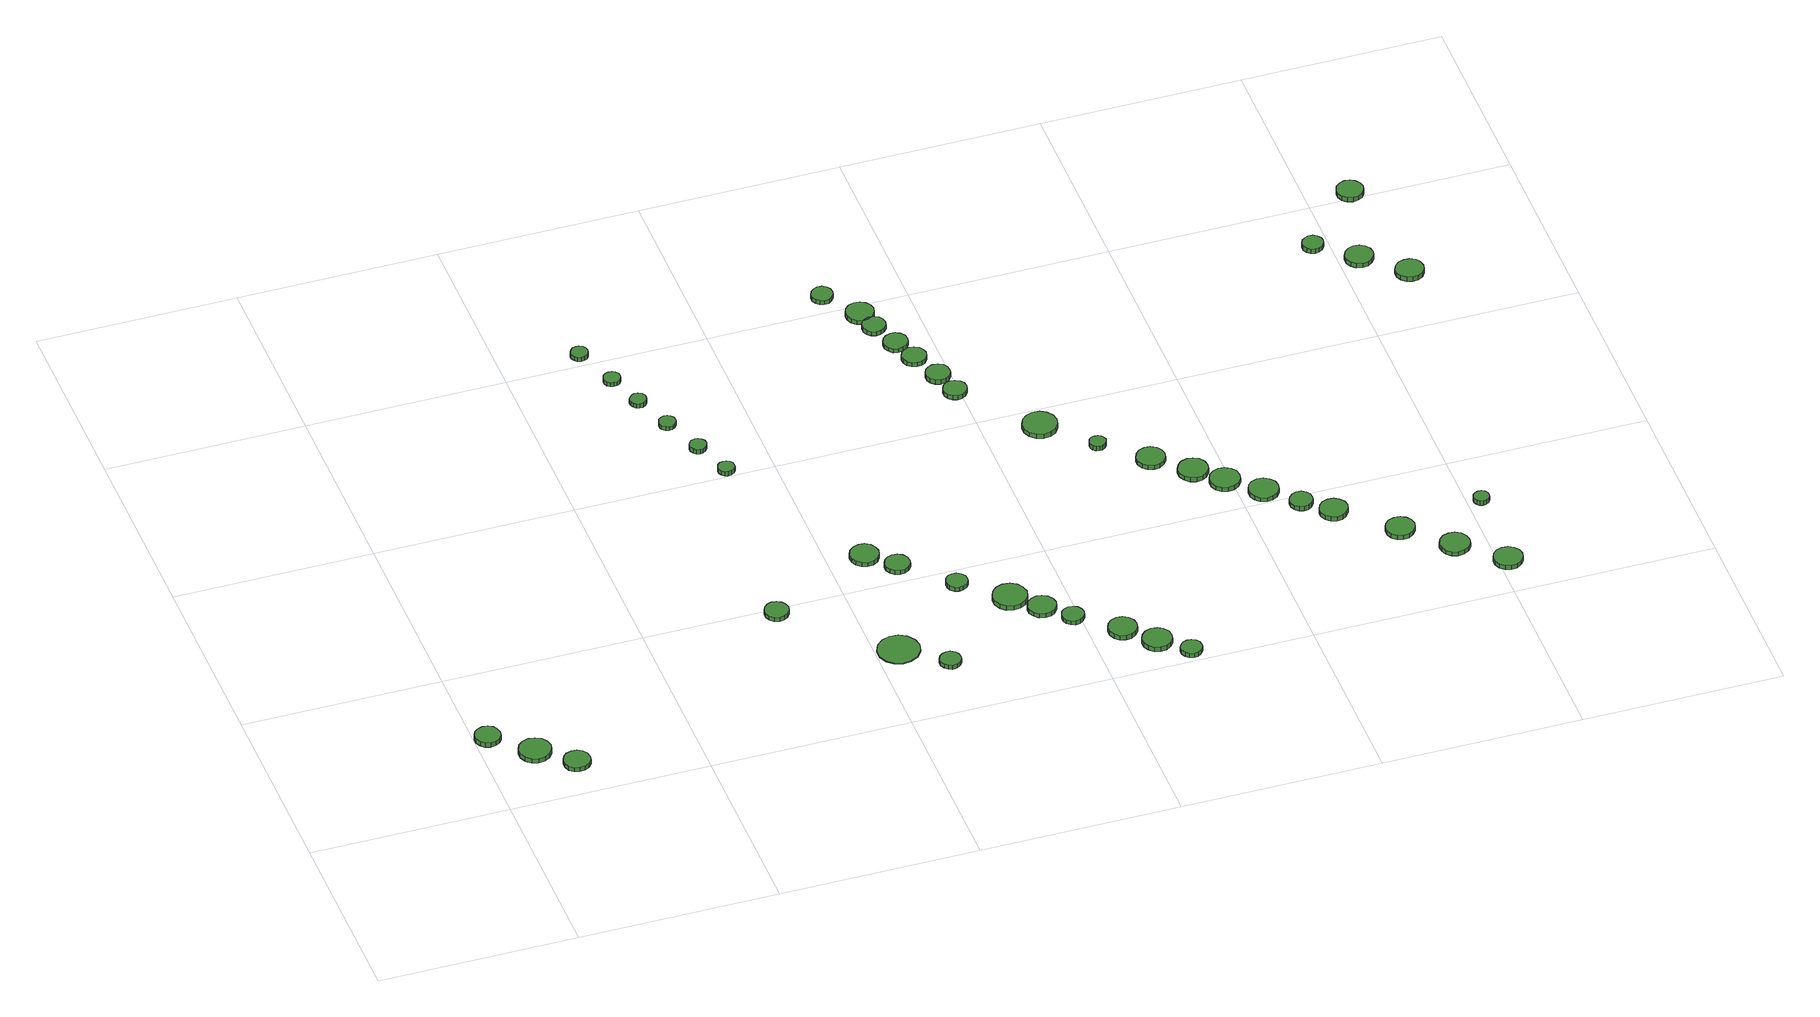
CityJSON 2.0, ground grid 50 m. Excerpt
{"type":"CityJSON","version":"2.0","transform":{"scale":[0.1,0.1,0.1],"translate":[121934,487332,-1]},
"CityObjects":{
"tree1":{"type":"SolitaryVegetationObject","attributes":{"function":"something"},"geometry":[{"type":"MultiSurface","lod":"1","boundaries":[[[0,1,2,3,4,5,6,7,8,9,10,11,12,13,14]],[[15,16,17,18,19,20,21,22,23,24,25,26,27,28,29]],[[0,29,28,1]],[[1,28,27,2]],[[2,27,26,3]],[[3,26,25,4]],[[4,25,24,5]],[[5,24,23,6]],[[6,23,22,7]],[[7,22,21,8]],[[8,21,20,9]],[[9,20,19,10]],[[10,19,18,11]],[[11,18,17,12]],[[12,17,16,13]],[[13,16,15,14]],[[14,15,29,0]]]}]},
"tree2":{"type":"SolitaryVegetationObject","attributes":{"function":"something"},"geometry":[{"type":"MultiSurface","lod":"1","boundaries":[[[30,31,32,33,34,35,36,37,38,39,40,41,42,43,44]],[[45,46,47,48,49,50,51,52,53,54,55,56,57,58,59]],[[30,59,58,31]],[[31,58,57,32]],[[32,57,56,33]],[[33,56,55,34]],[[34,55,54,35]],[[35,54,53,36]],[[36,53,52,37]],[[37,52,51,38]],[[38,51,50,39]],[[39,50,49,40]],[[40,49,48,41]],[[41,48,47,42]],[[42,47,46,43]],[[43,46,45,44]],[[44,45,59,30]]]}]},
"tree3":{"type":"SolitaryVegetationObject","attributes":{"function":"something"},"geometry":[{"type":"MultiSurface","lod":"1","boundaries":[[[60,61,62,63,64,65,66,67,68,69,70,71,72,73,74]],[[75,76,77,78,79,80,81,82,83,84,85,86,87,88,89]],[[60,89,88,61]],[[61,88,87,62]],[[62,87,86,63]],[[63,86,85,64]],[[64,85,84,65]],[[65,84,83,66]],[[66,83,82,67]],[[67,82,81,68]],[[68,81,80,69]],[[69,80,79,70]],[[70,79,78,71]],[[71,78,77,72]],[[72,77,76,73]],[[73,76,75,74]],[[74,75,89,60]]]}]},
"tree4":{"type":"SolitaryVegetationObject","attributes":{"function":"something"},"geometry":[{"type":"MultiSurface","lod":"1","boundaries":[[[90,91,92,93,94,95,96,97,98,99,100,101,102,103,104]],[[105,106,107,108,109,110,111,112,113,114,115,116,117,118,119]],[[90,119,118,91]],[[91,118,117,92]],[[92,117,116,93]],[[93,116,115,94]],[[94,115,114,95]],[[95,114,113,96]],[[96,113,112,97]],[[97,112,111,98]],[[98,111,110,99]],[[99,110,109,100]],[[100,109,108,101]],[[101,108,107,102]],[[102,107,106,103]],[[103,106,105,104]],[[104,105,119,90]]]}]},
"tree5":{"type":"SolitaryVegetationObject","attributes":{"function":"something"},"geometry":[{"type":"MultiSurface","lod":"1","boundaries":[[[120,121,122,123,124,125,126,127,128,129,130,131,132,133,134]],[[135,136,137,138,139,140,141,142,143,144,145,146,147,148,149]],[[120,149,148,121]],[[121,148,147,122]],[[122,147,146,123]],[[123,146,145,124]],[[124,145,144,125]],[[125,144,143,126]],[[126,143,142,127]],[[127,142,141,128]],[[128,141,140,129]],[[129,140,139,130]],[[130,139,138,131]],[[131,138,137,132]],[[132,137,136,133]],[[133,136,135,134]],[[134,135,149,120]]]}]},
"tree6":{"type":"SolitaryVegetationObject","attributes":{"function":"something"},"geometry":[{"type":"MultiSurface","lod":"1","boundaries":[[[150,151,152,153,154,155,156,157,158,159,160,161,162,163,164]],[[165,166,167,168,169,170,171,172,173,174,175,176,177,178,179]],[[150,179,178,151]],[[151,178,177,152]],[[152,177,176,153]],[[153,176,175,154]],[[154,175,174,155]],[[155,174,173,156]],[[156,173,172,157]],[[157,172,171,158]],[[158,171,170,159]],[[159,170,169,160]],[[160,169,168,161]],[[161,168,167,162]],[[162,167,166,163]],[[163,166,165,164]],[[164,165,179,150]]]}]},
"tree7":{"type":"SolitaryVegetationObject","attributes":{"function":"something"},"geometry":[{"type":"MultiSurface","lod":"1","boundaries":[[[180,181,182,183,184,185,186,187,188,189,190,191,192,193,194]],[[195,196,197,198,199,200,201,202,203,204,205,206,207,208,209]],[[180,209,208,181]],[[181,208,207,182]],[[182,207,206,183]],[[183,206,205,184]],[[184,205,204,185]],[[185,204,203,186]],[[186,203,202,187]],[[187,202,201,188]],[[188,201,200,189]],[[189,200,199,190]],[[190,199,198,191]],[[191,198,197,192]],[[192,197,196,193]],[[193,196,195,194]],[[194,195,209,180]]]}]},
"tree8":{"type":"SolitaryVegetationObject","attributes":{"function":"something"},"geometry":[{"type":"MultiSurface","lod":"1","boundaries":[[[210,211,212,213,214,215,216,217,218,219,220,221,222,223,224]],[[225,226,227,228,229,230,231,232,233,234,235,236,237,238,239]],[[210,239,238,211]],[[211,238,237,212]],[[212,237,236,213]],[[213,236,235,214]],[[214,235,234,215]],[[215,234,233,216]],[[216,233,232,217]],[[217,232,231,218]],[[218,231,230,219]],[[219,230,229,220]],[[220,229,228,221]],[[221,228,227,222]],[[222,227,226,223]],[[223,226,225,224]],[[224,225,239,210]]]}]},
"tree9":{"type":"SolitaryVegetationObject","attributes":{"function":"something"},"geometry":[{"type":"MultiSurface","lod":"1","boundaries":[[[240,241,242,243,244,245,246,247,248,249,250,251,252,253,254]],[[255,256,257,258,259,260,261,262,263,264,265,266,267,268,269]],[[240,269,268,241]],[[241,268,267,242]],[[242,267,266,243]],[[243,266,265,244]],[[244,265,264,245]],[[245,264,263,246]],[[246,263,262,247]],[[247,262,261,248]],[[248,261,260,249]],[[249,260,259,250]],[[250,259,258,251]],[[251,258,257,252]],[[252,257,256,253]],[[253,256,255,254]],[[254,255,269,240]]]}]},
"tree10":{"type":"SolitaryVegetationObject","attributes":{"function":"something"},"geometry":[{"type":"MultiSurface","lod":"1","boundaries":[[[270,271,272,273,274,275,276,277,278,279,280,281,282,283,284]],[[285,286,287,288,289,290,291,292,293,294,295,296,297,298,299]],[[270,299,298,271]],[[271,298,297,272]],[[272,297,296,273]],[[273,296,295,274]],[[274,295,294,275]],[[275,294,293,276]],[[276,293,292,277]],[[277,292,291,278]],[[278,291,290,279]],[[279,290,289,280]],[[280,289,288,281]],[[281,288,287,282]],[[282,287,286,283]],[[283,286,285,284]],[[284,285,299,270]]]}]},
"tree11":{"type":"SolitaryVegetationObject","attributes":{"function":"something"},"geometry":[{"type":"MultiSurface","lod":"1","boundaries":[[[300,301,302,303,304,305,306,307,308,309,310,311,312,313,314]],[[315,316,317,318,319,320,321,322,323,324,325,326,327,328,329]],[[300,329,328,301]],[[301,328,327,302]],[[302,327,326,303]],[[303,326,325,304]],[[304,325,324,305]],[[305,324,323,306]],[[306,323,322,307]],[[307,322,321,308]],[[308,321,320,309]],[[309,320,319,310]],[[310,319,318,311]],[[311,318,317,312]],[[312,317,316,313]],[[313,316,315,314]],[[314,315,329,300]]]}]},
"tree12":{"type":"SolitaryVegetationObject","attributes":{"function":"something"},"geometry":[{"type":"MultiSurface","lod":"1","boundaries":[[[330,331,332,333,334,335,336,337,338,339,340,341,342,343,344]],[[345,346,347,348,349,350,351,352,353,354,355,356,357,358,359]],[[330,359,358,331]],[[331,358,357,332]],[[332,357,356,333]],[[333,356,355,334]],[[334,355,354,335]],[[335,354,353,336]],[[336,353,352,337]],[[337,352,351,338]],[[338,351,350,339]],[[339,350,349,340]],[[340,349,348,341]],[[341,348,347,342]],[[342,347,346,343]],[[343,346,345,344]],[[344,345,359,330]]]}]},
"tree13":{"type":"SolitaryVegetationObject","attributes":{"function":"something"},"geometry":[{"type":"MultiSurface","lod":"1","boundaries":[[[360,361,362,363,364,365,366,367,368,369,370,371,372,373,374]],[[375,376,377,378,379,380,381,382,383,384,385,386,387,388,389]],[[360,389,388,361]],[[361,388,387,362]],[[362,387,386,363]],[[363,386,385,364]],[[364,385,384,365]],[[365,384,383,366]],[[366,383,382,367]],[[367,382,381,368]],[[368,381,380,369]],[[369,380,379,370]],[[370,379,378,371]],[[371,378,377,372]],[[372,377,376,373]],[[373,376,375,374]],[[374,375,389,360]]]}]},
"tree14":{"type":"SolitaryVegetationObject","attributes":{"function":"something"},"geometry":[{"type":"MultiSurface","lod":"1","boundaries":[[[390,391,392,393,394,395,396,397,398,399,400,401,402,403,404]],[[405,406,407,408,409,410,411,412,413,414,415,416,417,418,419]],[[390,419,418,391]],[[391,418,417,392]],[[392,417,416,393]],[[393,416,415,394]],[[394,415,414,395]],[[395,414,413,396]],[[396,413,412,397]],[[397,412,411,398]],[[398,411,410,399]],[[399,410,409,400]],[[400,409,408,401]],[[401,408,407,402]],[[402,407,406,403]],[[403,406,405,404]],[[404,405,419,390]]]}]},
"tree15":{"type":"SolitaryVegetationObject","attributes":{"function":"something"},"geometry":[{"type":"MultiSurface","lod":"1","boundaries":[[[420,421,422,423,424,425,426,427,428,429,430,431,432,433,434]],[[435,436,437,438,439,440,441,442,443,444,445,446,447,448,449]],[[420,449,448,421]],[[421,448,447,422]],[[422,447,446,423]],[[423,446,445,424]],[[424,445,444,425]],[[425,444,443,426]],[[426,443,442,427]],[[427,442,441,428]],[[428,441,440,429]],[[429,440,439,430]],[[430,439,438,431]],[[431,438,437,432]],[[432,437,436,433]],[[433,436,435,434]],[[434,435,449,420]]]}]},
"tree16":{"type":"SolitaryVegetationObject","attributes":{"function":"something"},"geometry":[{"type":"MultiSurface","lod":"1","boundaries":[[[450,451,452,453,454,455,456,457,458,459,460,461,462,463,464]],[[465,466,467,468,469,470,471,472,473,474,475,476,477,478,479]],[[450,479,478,451]],[[451,478,477,452]],[[452,477,476,453]],[[453,476,475,454]],[[454,475,474,455]],[[455,474,473,456]],[[456,473,472,457]],[[457,472,471,458]],[[458,471,470,459]],[[459,470,469,460]],[[460,469,468,461]],[[461,468,467,462]],[[462,467,466,463]],[[463,466,465,464]],[[464,465,479,450]]]}]},
"tree17":{"type":"SolitaryVegetationObject","attributes":{"function":"something"},"geometry":[{"type":"MultiSurface","lod":"1","boundaries":[[[480,481,482,483,484,485,486,487,488,489,490,491,492,493,494]],[[495,496,497,498,499,500,501,502,503,504,505,506,507,508,509]],[[480,509,508,481]],[[481,508,507,482]],[[482,507,506,483]],[[483,506,505,484]],[[484,505,504,485]],[[485,504,503,486]],[[486,503,502,487]],[[487,502,501,488]],[[488,501,500,489]],[[489,500,499,490]],[[490,499,498,491]],[[491,498,497,492]],[[492,497,496,493]],[[493,496,495,494]],[[494,495,509,480]]]}]},
"tree18":{"type":"SolitaryVegetationObject","attributes":{"function":"something"},"geometry":[{"type":"MultiSurface","lod":"1","boundaries":[[[510,511,512,513,514,515,516,517,518,519,520,521,522,523,524]],[[525,526,527,528,529,530,531,532,533,534,535,536,537,538,539]],[[510,539,538,511]],[[511,538,537,512]],[[512,537,536,513]],[[513,536,535,514]],[[514,535,534,515]],[[515,534,533,516]],[[516,533,532,517]],[[517,532,531,518]],[[518,531,530,519]],[[519,530,529,520]],[[520,529,528,521]],[[521,528,527,522]],[[522,527,526,523]],[[523,526,525,524]],[[524,525,539,510]]]}]},
"tree19":{"type":"SolitaryVegetationObject","attributes":{"function":"something"},"geometry":[{"type":"MultiSurface","lod":"1","boundaries":[[[540,541,542,543,544,545,546,547,548,549,550,551,552,553,554]],[[555,556,557,558,559,560,561,562,563,564,565,566,567,568,569]],[[540,569,568,541]],[[541,568,567,542]],[[542,567,566,543]],[[543,566,565,544]],[[544,565,564,545]],[[545,564,563,546]],[[546,563,562,547]],[[547,562,561,548]],[[548,561,560,549]],[[549,560,559,550]],[[550,559,558,551]],[[551,558,557,552]],[[552,557,556,553]],[[553,556,555,554]],[[554,555,569,540]]]}]},
"tree20":{"type":"SolitaryVegetationObject","attributes":{"function":"something"},"geometry":[{"type":"MultiSurface","lod":"1","boundaries":[[[570,571,572,573,574,575,576,577,578,579,580,581,582,583,584]],[[585,586,587,588,589,590,591,592,593,594,595,596,597,598,599]],[[570,599,598,571]],[[571,598,597,572]],[[572,597,596,573]],[[573,596,595,574]],[[574,595,594,575]],[[575,594,593,576]],[[576,593,592,577]],[[577,592,591,578]],[[578,591,590,579]],[[579,590,589,580]],[[580,589,588,581]],[[581,588,587,582]],[[582,587,586,583]],[[583,586,585,584]],[[584,585,599,570]]]}]},
"tree21":{"type":"SolitaryVegetationObject","attributes":{"function":"something"},"geometry":[{"type":"MultiSurface","lod":"1","boundaries":[[[600,601,602,603,604,605,606,607,608,609,610,611,612,613,614]],[[615,616,617,618,619,620,621,622,623,624,625,626,627,628,629]],[[600,629,628,601]],[[601,628,627,602]],[[602,627,626,603]],[[603,626,625,604]],[[604,625,624,605]],[[605,624,623,606]],[[606,623,622,607]],[[607,622,621,608]],[[608,621,620,609]],[[609,620,619,610]],[[610,619,618,611]],[[611,618,617,612]],[[612,617,616,613]],[[613,616,615,614]],[[614,615,629,600]]]}]},
"tree22":{"type":"SolitaryVegetationObject","attributes":{"function":"something"},"geometry":[{"type":"MultiSurface","lod":"1","boundaries":[[[630,631,632,633,634,635,636,637,638,639,640,641,642,643,644]],[[645,646,647,648,649,650,651,652,653,654,655,656,657,658,659]],[[630,659,658,631]],[[631,658,657,632]],[[632,657,656,633]],[[633,656,655,634]],[[634,655,654,635]],[[635,654,653,636]],[[636,653,652,637]],[[637,652,651,638]],[[638,651,650,639]],[[639,650,649,640]],[[640,649,648,641]],[[641,648,647,642]],[[642,647,646,643]],[[643,646,645,644]],[[644,645,659,630]]]}]},
"tree23":{"type":"SolitaryVegetationObject","attributes":{"function":"something"},"geometry":[{"type":"MultiSurface","lod":"1","boundaries":[[[660,661,662,663,664,665,666,667,668,669,670,671,672,673,674]],[[675,676,677,678,679,680,681,682,683,684,685,686,687,688,689]],[[660,689,688,661]],[[661,688,687,662]],[[662,687,686,663]],[[663,686,685,664]],[[664,685,684,665]],[[665,684,683,666]],[[666,683,682,667]],[[667,682,681,668]],[[668,681,680,669]],[[669,680,679,670]],[[670,679,678,671]],[[671,678,677,672]],[[672,677,676,673]],[[673,676,675,674]],[[674,675,689,660]]]}]},
"tree24":{"type":"SolitaryVegetationObject","attributes":{"function":"something"},"geometry":[{"type":"MultiSurface","lod":"1","boundaries":[[[690,691,692,693,694,695,696,697,698,699,700,701,702,703,704]],[[705,706,707,708,709,710,711,712,713,714,715,716,717,718,719]],[[690,719,718,691]],[[691,718,717,692]],[[692,717,716,693]],[[693,716,715,694]],[[694,715,714,695]],[[695,714,713,696]],[[696,713,712,697]],[[697,712,711,698]],[[698,711,710,699]],[[699,710,709,700]],[[700,709,708,701]],[[701,708,707,702]],[[702,707,706,703]],[[703,706,705,704]],[[704,705,719,690]]]}]},
"tree25":{"type":"SolitaryVegetationObject","attributes":{"function":"something"},"geometry":[{"type":"MultiSurface","lod":"1","boundaries":[[[720,721,722,723,724,725,726,727,728,729,730,731,732,733,734]],[[735,736,737,738,739,740,741,742,743,744,745,746,747,748,749]],[[720,749,748,721]],[[721,748,747,722]],[[722,747,746,723]],[[723,746,745,724]],[[724,745,744,725]],[[725,744,743,726]],[[726,743,742,727]],[[727,742,741,728]],[[728,741,740,729]],[[729,740,739,730]],[[730,739,738,731]],[[731,738,737,732]],[[732,737,736,733]],[[733,736,735,734]],[[734,735,749,720]]]}]},
"tree26":{"type":"SolitaryVegetationObject","attributes":{"function":"something"},"geometry":[{"type":"MultiSurface","lod":"1","boundaries":[[[750,751,752,753,754,755,756,757,758,759,760,761,762,763,764]],[[765,766,767,768,769,770,771,772,773,774,775,776,777,778,779]],[[750,779,778,751]],[[751,778,777,752]],[[752,777,776,753]],[[753,776,775,754]],[[754,775,774,755]],[[755,774,773,756]],[[756,773,772,757]],[[757,772,771,758]],[[758,771,770,759]],[[759,770,769,760]],[[760,769,768,761]],[[761,768,767,762]],[[762,767,766,763]],[[763,766,765,764]],[[764,765,779,750]]]}]},
"tree27":{"type":"SolitaryVegetationObject","attributes":{"function":"something"},"geometry":[{"type":"MultiSurface","lod":"1","boundaries":[[[780,781,782,783,784,785,786,787,788,789,790,791,792,793,794]],[[795,796,797,798,799,800,801,802,803,804,805,806,807,808,809]],[[780,809,808,781]],[[781,808,807,782]],[[782,807,806,783]],[[783,806,805,784]],[[784,805,804,785]],[[785,804,803,786]],[[786,803,802,787]],[[787,802,801,788]],[[788,801,800,789]],[[789,800,799,790]],[[790,799,798,791]],[[791,798,797,792]],[[792,797,796,793]],[[793,796,795,794]],[[794,795,809,780]]]}]},
"tree28":{"type":"SolitaryVegetationObject","attributes":{"function":"something"},"geometry":[{"type":"MultiSurface","lod":"1","boundaries":[[[810,811,812,813,814,815,816,817,818,819,820,821,822,823,824]],[[825,826,827,828,829,830,831,832,833,834,835,836,837,838,839]],[[810,839,838,811]],[[811,838,837,812]],[[812,837,836,813]],[[813,836,835,814]],[[814,835,834,815]],[[815,834,833,816]],[[816,833,832,817]],[[817,832,831,818]],[[818,831,830,819]],[[819,830,829,820]],[[820,829,828,821]],[[821,828,827,822]],[[822,827,826,823]],[[823,826,825,824]],[[824,825,839,810]]]}]},
"tree29":{"type":"SolitaryVegetationObject","attributes":{"function":"something"},"geometry":[{"type":"MultiSurface","lod":"1","boundaries":[[[840,841,842,843,844,845,846,847,848,849,850,851,852,853,854]],[[855,856,857,858,859,860,861,862,863,864,865,866,867,868,869]],[[840,869,868,841]],[[841,868,867,842]],[[842,867,866,843]],[[843,866,865,844]],[[844,865,864,845]],[[845,864,863,846]],[[846,863,862,847]],[[847,862,861,848]],[[848,861,860,849]],[[849,860,859,850]],[[850,859,858,851]],[[851,858,857,852]],[[852,857,856,853]],[[853,856,855,854]],[[854,855,869,840]]]}]},
"tree30":{"type":"SolitaryVegetationObject","attributes":{"function":"something"},"geometry":[{"type":"MultiSurface","lod":"1","boundaries":[[[870,871,872,873,874,875,876,877,878,879,880,881,882,883,884]],[[885,886,887,888,889,890,891,892,893,894,895,896,897,898,899]],[[870,899,898,871]],[[871,898,897,872]],[[872,897,896,873]],[[873,896,895,874]],[[874,895,894,875]],[[875,894,893,876]],[[876,893,892,877]],[[877,892,891,878]],[[878,891,890,879]],[[879,890,889,880]],[[880,889,888,881]],[[881,888,887,882]],[[882,887,886,883]],[[883,886,885,884]],[[884,885,899,870]]]}]},
"tree31":{"type":"SolitaryVegetationObject","attributes":{"function":"something"},"geometry":[{"type":"MultiSurface","lod":"1","boundaries":[[[900,901,902,903,904,905,906,907,908,909,910,911,912,913,914]],[[915,916,917,918,919,920,921,922,923,924,925,926,927,928,929]],[[900,929,928,901]],[[901,928,927,902]],[[902,927,926,903]],[[903,926,925,904]],[[904,925,924,905]],[[905,924,923,906]],[[906,923,922,907]],[[907,922,921,908]],[[908,921,920,909]],[[909,920,919,910]],[[910,919,918,911]],[[911,918,917,912]],[[912,917,916,913]],[[913,916,915,914]],[[914,915,929,900]]]}]},
"tree32":{"type":"SolitaryVegetationObject","attributes":{"function":"something"},"geometry":[{"type":"MultiSurface","lod":"1","boundaries":[[[930,931,932,933,934,935,936,937,938,939,940,941,942,943,944]],[[945,946,947,948,949,950,951,952,953,954,955,956,957,958,959]],[[930,959,958,931]],[[931,958,957,932]],[[932,957,956,933]],[[933,956,955,934]],[[934,955,954,935]],[[935,954,953,936]],[[936,953,952,937]],[[937,952,951,938]],[[938,951,950,939]],[[939,950,949,940]],[[940,949,948,941]],[[941,948,947,942]],[[942,947,946,943]],[[943,946,945,944]],[[944,945,959,930]]]}]},
"tree33":{"type":"SolitaryVegetationObject","attributes":{"function":"something"},"geometry":[{"type":"MultiSurface","lod":"1","boundaries":[[[960,961,962,963,964,965,966,967,968,969,970,971,972,973,974]],[[975,976,977,978,979,980,981,982,983,984,985,986,987,988,989]],[[960,989,988,961]],[[961,988,987,962]],[[962,987,986,963]],[[963,986,985,964]],[[964,985,984,965]],[[965,984,983,966]],[[966,983,982,967]],[[967,982,981,968]],[[968,981,980,969]],[[969,980,979,970]],[[970,979,978,971]],[[971,978,977,972]],[[972,977,976,973]],[[973,976,975,974]],[[974,975,989,960]]]}]},
"tree34":{"type":"SolitaryVegetationObject","attributes":{"function":"something"},"geometry":[{"type":"MultiSurface","lod":"1","boundaries":[[[990,991,992,993,994,995,996,997,998,999,1000,1001,1002,1003,1004]],[[1005,1006,1007,1008,1009,1010,1011,1012,1013,1014,1015,1016,1017,1018,1019]],[[990,1019,1018,991]],[[991,1018,1017,992]],[[992,1017,1016,993]],[[993,1016,1015,994]],[[994,1015,1014,995]],[[995,1014,1013,996]],[[996,1013,1012,997]],[[997,1012,1011,998]],[[998,1011,1010,999]],[[999,1010,1009,1000]],[[1000,1009,1008,1001]],[[1001,1008,1007,1002]],[[1002,1007,1006,1003]],[[1003,1006,1005,1004]],[[1004,1005,1019,990]]]}]},
"tree35":{"type":"SolitaryVegetationObject","attributes":{"function":"something"},"geometry":[{"type":"MultiSurface","lod":"1","boundaries":[[[1020,1021,1022,1023,1024,1025,1026,1027,1028,1029,1030,1031,1032,1033,1034]],[[1035,1036,1037,1038,1039,1040,1041,1042,1043,1044,1045,1046,1047,1048,1049]],[[1020,1049,1048,1021]],[[1021,1048,1047,1022]],[[1022,1047,1046,1023]],[[1023,1046,1045,1024]],[[1024,1045,1044,1025]],[[1025,1044,1043,1026]],[[1026,1043,1042,1027]],[[1027,1042,1041,1028]],[[1028,1041,1040,1029]],[[1029,1040,1039,1030]],[[1030,1039,1038,1031]],[[1031,1038,1037,1032]],[[1032,1037,1036,1033]],[[1033,1036,1035,1034]],[[1034,1035,1049,1020]]]}]},
"tree36":{"type":"SolitaryVegetationObject","attributes":{"function":"something"},"geometry":[{"type":"MultiSurface","lod":"1","boundaries":[[[1050,1051,1052,1053,1054,1055,1056,1057,1058,1059,1060,1061,1062,1063,1064]],[[1065,1066,1067,1068,1069,1070,1071,1072,1073,1074,1075,1076,1077,1078,1079]],[[1050,1079,1078,1051]],[[1051,1078,1077,1052]],[[1052,1077,1076,1053]],[[1053,1076,1075,1054]],[[1054,1075,1074,1055]],[[1055,1074,1073,1056]],[[1056,1073,1072,1057]],[[1057,1072,1071,1058]],[[1058,1071,1070,1059]],[[1059,1070,1069,1060]],[[1060,1069,1068,1061]],[[1061,1068,1067,1062]],[[1062,1067,1066,1063]],[[1063,1066,1065,1064]],[[1064,1065,1079,1050]]]}]},
"tree37":{"type":"SolitaryVegetationObject","attributes":{"function":"something"},"geometry":[{"type":"MultiSurface","lod":"1","boundaries":[[[1080,1081,1082,1083,1084,1085,1086,1087,1088,1089,1090,1091,1092,1093,1094]],[[1095,1096,1097,1098,1099,1100,1101,1102,1103,1104,1105,1106,1107,1108,1109]],[[1080,1109,1108,1081]],[[1081,1108,1107,1082]],[[1082,1107,1106,1083]],[[1083,1106,1105,1084]],[[1084,1105,1104,1085]],[[1085,1104,1103,1086]],[[1086,1103,1102,1087]],[[1087,1102,1101,1088]],[[1088,1101,1100,1089]],[[1089,1100,1099,1090]],[[1090,1099,1098,1091]],[[1091,1098,1097,1092]],[[1092,1097,1096,1093]],[[1093,1096,1095,1094]],[[1094,1095,1109,1080]]]}]},
"tree38":{"type":"SolitaryVegetationObject","attributes":{"function":"something"},"geometry":[{"type":"MultiSurface","lod":"1","boundaries":[[[1110,1111,1112,1113,1114,1115,1116,1117,1118,1119,1120,1121,1122,1123,1124]],[[1125,1126,1127,1128,1129,1130,1131,1132,1133,1134,1135,1136,1137,1138,1139]],[[1110,1139,1138,1111]],[[1111,1138,1137,1112]],[[1112,1137,1136,1113]],[[1113,1136,1135,1114]],[[1114,1135,1134,1115]],[[1115,1134,1133,1116]],[[1116,1133,1132,1117]],[[1117,1132,1131,1118]],[[1118,1131,1130,1119]],[[1119,1130,1129,1120]],[[1120,1129,1128,1121]],[[1121,1128,1127,1122]],[[1122,1127,1126,1123]],[[1123,1126,1125,1124]],[[1124,1125,1139,1110]]]}]},
"tree39":{"type":"SolitaryVegetationObject","attributes":{"function":"something"},"geometry":[{"type":"MultiSurface","lod":"1","boundaries":[[[1140,1141,1142,1143,1144,1145,1146,1147,1148,1149,1150,1151,1152,1153,1154]],[[1155,1156,1157,1158,1159,1160,1161,1162,1163,1164,1165,1166,1167,1168,1169]],[[1140,1169,1168,1141]],[[1141,1168,1167,1142]],[[1142,1167,1166,1143]],[[1143,1166,1165,1144]],[[1144,1165,1164,1145]],[[1145,1164,1163,1146]],[[1146,1163,1162,1147]],[[1147,1162,1161,1148]],[[1148,1161,1160,1149]],[[1149,1160,1159,1150]],[[1150,1159,1158,1151]],[[1151,1158,1157,1152]],[[1152,1157,1156,1153]],[[1153,1156,1155,1154]],[[1154,1155,1169,1140]]]}]},
"tree40":{"type":"SolitaryVegetationObject","attributes":{"function":"something"},"geometry":[{"type":"MultiSurface","lod":"1","boundaries":[[[1170,1171,1172,1173,1174,1175,1176,1177,1178,1179,1180,1181,1182,1183,1184]],[[1185,1186,1187,1188,1189,1190,1191,1192,1193,1194,1195,1196,1197,1198,1199]],[[1170,1199,1198,1171]],[[1171,1198,1197,1172]],[[1172,1197,1196,1173]],[[1173,1196,1195,1174]],[[1174,1195,1194,1175]],[[1175,1194,1193,1176]],[[1176,1193,1192,1177]],[[1177,1192,1191,1178]],[[1178,1191,1190,1179]],[[1179,1190,1189,1180]],[[1180,1189,1188,1181]],[[1181,1188,1187,1182]],[[1182,1187,1186,1183]],[[1183,1186,1185,1184]],[[1184,1185,1199,1170]]]}]},
"tree41":{"type":"SolitaryVegetationObject","attributes":{"function":"something"},"geometry":[{"type":"MultiSurface","lod":"1","boundaries":[[[1200,1201,1202,1203,1204,1205,1206,1207,1208,1209,1210,1211,1212,1213,1214]],[[1215,1216,1217,1218,1219,1220,1221,1222,1223,1224,1225,1226,1227,1228,1229]],[[1200,1229,1228,1201]],[[1201,1228,1227,1202]],[[1202,1227,1226,1203]],[[1203,1226,1225,1204]],[[1204,1225,1224,1205]],[[1205,1224,1223,1206]],[[1206,1223,1222,1207]],[[1207,1222,1221,1208]],[[1208,1221,1220,1209]],[[1209,1220,1219,1210]],[[1210,1219,1218,1211]],[[1211,1218,1217,1212]],[[1212,1217,1216,1213]],[[1213,1216,1215,1214]],[[1214,1215,1229,1200]]]}]},
"tree42":{"type":"SolitaryVegetationObject","attributes":{"function":"something"},"geometry":[{"type":"MultiSurface","lod":"1","boundaries":[[[1230,1231,1232,1233,1234,1235,1236,1237,1238,1239,1240,1241,1242,1243,1244]],[[1245,1246,1247,1248,1249,1250,1251,1252,1253,1254,1255,1256,1257,1258,1259]],[[1230,1259,1258,1231]],[[1231,1258,1257,1232]],[[1232,1257,1256,1233]],[[1233,1256,1255,1234]],[[1234,1255,1254,1235]],[[1235,1254,1253,1236]],[[1236,1253,1252,1237]],[[1237,1252,1251,1238]],[[1238,1251,1250,1239]],[[1239,1250,1249,1240]],[[1240,1249,1248,1241]],[[1241,1248,1247,1242]],[[1242,1247,1246,1243]],[[1243,1246,1245,1244]],[[1244,1245,1259,1230]]]}]},
"tree43":{"type":"SolitaryVegetationObject","attributes":{"function":"something"},"geometry":[{"type":"MultiSurface","lod":"1","boundaries":[[[1260,1261,1262,1263,1264,1265,1266,1267,1268,1269,1270,1271,1272,1273,1274]],[[1275,1276,1277,1278,1279,1280,1281,1282,1283,1284,1285,1286,1287,1288,1289]],[[1260,1289,1288,1261]],[[1261,1288,1287,1262]],[[1262,1287,1286,1263]],[[1263,1286,1285,1264]],[[1264,1285,1284,1265]],[[1265,1284,1283,1266]],[[1266,1283,1282,1267]],[[1267,1282,1281,1268]],[[1268,1281,1280,1269]],[[1269,1280,1279,1270]],[[1270,1279,1278,1271]],[[1271,1278,1277,1272]],[[1272,1277,1276,1273]],[[1273,1276,1275,1274]],[[1274,1275,1289,1260]]]}]},
"tree44":{"type":"SolitaryVegetationObject","attributes":{"function":"something"},"geometry":[{"type":"MultiSurface","lod":"1","boundaries":[[[1290,1291,1292,1293,1294,1295,1296,1297,1298,1299,1300,1301,1302,1303,1304]],[[1305,1306,1307,1308,1309,1310,1311,1312,1313,1314,1315,1316,1317,1318,1319]],[[1290,1319,1318,1291]],[[1291,1318,1317,1292]],[[1292,1317,1316,1293]],[[1293,1316,1315,1294]],[[1294,1315,1314,1295]],[[1295,1314,1313,1296]],[[1296,1313,1312,1297]],[[1297,1312,1311,1298]],[[1298,1311,1310,1299]],[[1299,1310,1309,1300]],[[1300,1309,1308,1301]],[[1301,1308,1307,1302]],[[1302,1307,1306,1303]],[[1303,1306,1305,1304]],[[1304,1305,1319,1290]]]}]}
},
"vertices":[
[63,259,27],[60,272,27],[53,283,27],[41,289,27],[28,291,27],[15,286,27],[6,278,27],[0,266,27],[0,252,27],[6,240,27],[15,231,27],[28,227,27],[41,229,27],[53,235,27],[60,246,27],[60,246,14],[53,235,14],[41,229,14],[28,227,14],[15,231,14],[6,240,14],[0,252,14],[0,266,14],[6,278,14],[15,286,14],[28,291,14],[41,289,14],[53,283,14],[60,272,14],[63,259,14],
[160,174,28],[156,190,28],[147,203,28],[132,211,28],[116,213,28],[100,208,28],[88,197,28],[81,182,28],[81,166,28],[88,150,28],[100,139,28],[116,134,28],[132,136,28],[147,144,28],[156,158,28],[156,158,15],[147,144,15],[132,136,15],[116,134,15],[100,139,15],[88,150,15],[81,166,15],[81,182,15],[88,197,15],[100,208,15],[116,213,15],[132,211,15],[147,203,15],[156,190,15],[160,174,15],
[235,106,26],[232,120,26],[224,131,26],[212,138,26],[198,139,26],[185,135,26],[175,126,26],[170,113,26],[170,100,26],[175,87,26],[185,78,26],[198,74,26],[212,75,26],[224,82,26],[232,93,26],[232,93,14],[224,82,14],[212,75,14],[198,74,14],[185,78,14],[175,87,14],[170,100,14],[170,113,14],[175,126,14],[185,135,14],[198,139,14],[212,138,14],[224,131,14],[232,120,14],[235,106,14],
[854,474,30],[851,486,30],[844,496,30],[833,502,30],[821,504,30],[809,500,30],[800,492,30],[795,480,30],[795,468,30],[800,456,30],[809,448,30],[821,444,30],[833,445,30],[844,452,30],[851,462,30],[851,462,18],[844,452,18],[833,445,18],[821,444,18],[809,448,18],[800,456,18],[795,468,18],[795,480,18],[800,492,18],[809,500,18],[821,504,18],[833,502,18],[844,496,18],[851,486,18],[854,474,18],
[1109,263,12],[1104,284,12],[1091,302,12],[1072,313,12],[1051,315,12],[1030,308,12],[1014,294,12],[1005,274,12],[1005,252,12],[1014,232,12],[1030,218,12],[1051,211,12],[1072,213,12],[1091,224,12],[1104,242,12],[1104,242,9],[1091,224,9],[1072,213,9],[1051,211,9],[1030,218,9],[1014,232,9],[1005,252,9],[1005,274,9],[1014,294,9],[1030,308,9],[1051,315,9],[1072,313,9],[1091,302,9],[1104,284,9],[1109,263,9],
[714,1533,25],[712,1541,25],[707,1549,25],[699,1553,25],[691,1554,25],[682,1551,25],[676,1545,25],[672,1537,25],[672,1529,25],[676,1521,25],[682,1515,25],[691,1512,25],[699,1513,25],[707,1517,25],[712,1524,25],[712,1524,12],[707,1517,12],[699,1513,12],[691,1512,12],[682,1515,12],[676,1521,12],[672,1529,12],[672,1537,12],[676,1545,12],[682,1551,12],[691,1554,12],[699,1553,12],[707,1549,12],[712,1541,12],[714,1533,12],
[757,1421,23],[756,1430,23],[750,1437,23],[743,1441,23],[734,1442,23],[726,1440,23],[719,1434,23],[716,1426,23],[716,1417,23],[719,1409,23],[726,1403,23],[734,1401,23],[743,1401,23],[750,1406,23],[756,1413,23],[756,1413,11],[750,1406,11],[743,1401,11],[734,1401,11],[726,1403,11],[719,1409,11],[716,1417,11],[716,1426,11],[719,1434,11],[726,1440,11],[734,1442,11],[743,1441,11],[750,1437,11],[756,1430,11],[757,1421,11],
[789,1327,23],[788,1335,23],[783,1342,23],[775,1346,23],[767,1347,23],[759,1344,23],[753,1338,23],[749,1331,23],[749,1322,23],[753,1315,23],[759,1309,23],[767,1307,23],[775,1307,23],[783,1312,23],[788,1318,23],[788,1318,10],[783,1312,10],[775,1307,10],[767,1307,10],[759,1309,10],[753,1315,10],[749,1322,10],[749,1331,10],[753,1338,10],[759,1344,10],[767,1347,10],[775,1346,10],[783,1342,10],[788,1335,10],[789,1327,10],
[828,1225,23],[827,1234,23],[821,1241,23],[814,1245,23],[805,1246,23],[797,1243,23],[790,1237,23],[787,1229,23],[787,1221,23],[790,1213,23],[797,1207,23],[805,1204,23],[814,1205,23],[821,1209,23],[827,1217,23],[827,1217,11],[821,1209,11],[814,1205,11],[805,1204,11],[797,1207,11],[790,1213,11],[787,1221,11],[787,1229,11],[790,1237,11],[797,1243,11],[805,1246,11],[814,1245,11],[821,1241,11],[827,1234,11],[828,1225,11],
[870,1121,23],[868,1130,23],[863,1137,23],[855,1142,23],[847,1142,23],[838,1140,23],[832,1134,23],[828,1126,23],[828,1117,23],[832,1109,23],[838,1103,23],[847,1100,23],[855,1101,23],[863,1106,23],[868,1113,23],[868,1113,10],[863,1106,10],[855,1101,10],[847,1100,10],[838,1103,10],[832,1109,10],[828,1117,10],[828,1126,10],[832,1134,10],[838,1140,10],[847,1142,10],[855,1142,10],[863,1137,10],[868,1130,10],[870,1121,10],
[905,1021,24],[904,1029,24],[899,1036,24],[891,1040,24],[883,1041,24],[875,1039,24],[868,1033,24],[865,1025,24],[865,1017,24],[868,1009,24],[875,1003,24],[883,1001,24],[891,1002,24],[899,1006,24],[904,1013,24],[904,1013,11],[899,1006,11],[891,1002,11],[883,1001,11],[875,1003,11],[868,1009,11],[865,1017,11],[865,1025,11],[868,1033,11],[875,1039,11],[883,1041,11],[891,1040,11],[899,1036,11],[904,1029,11],[905,1021,11],
[1181,175,27],[1179,185,27],[1173,194,27],[1163,200,27],[1152,201,27],[1142,197,27],[1134,190,27],[1129,180,27],[1129,169,27],[1134,159,27],[1142,152,27],[1152,148,27],[1163,150,27],[1173,155,27],[1179,164,27],[1179,164,15],[1173,155,15],[1163,150,15],[1152,148,15],[1142,152,15],[1134,159,15],[1129,169,15],[1129,180,15],[1134,190,15],[1142,197,15],[1152,201,15],[1163,200,15],[1173,194,15],[1179,185,15],[1181,175,15],
[1123,607,28],[1120,621,28],[1112,633,28],[1099,641,28],[1084,642,28],[1070,638,28],[1059,628,28],[1053,614,28],[1053,599,28],[1059,586,28],[1070,576,28],[1084,571,28],[1099,573,28],[1112,580,28],[1120,592,28],[1120,592,16],[1112,580,16],[1099,573,16],[1084,571,16],[1070,576,16],[1059,586,16],[1053,599,16],[1053,614,16],[1059,628,16],[1070,638,16],[1084,642,16],[1099,641,16],[1112,633,16],[1120,621,16],[1123,607,16],
[1182,552,26],[1180,564,26],[1172,575,26],[1161,581,26],[1148,583,26],[1136,579,26],[1126,570,26],[1121,558,26],[1121,545,26],[1126,534,26],[1136,525,26],[1148,521,26],[1161,522,26],[1172,529,26],[1180,539,26],[1180,539,14],[1172,529,14],[1161,522,14],[1148,521,14],[1136,525,14],[1126,534,14],[1121,545,14],[1121,558,14],[1126,570,14],[1136,579,14],[1148,583,14],[1161,581,14],[1172,575,14],[1180,564,14],[1182,552,14],
[1290,447,24],[1288,457,24],[1281,466,24],[1271,472,24],[1260,473,24],[1250,470,24],[1241,462,24],[1237,452,24],[1237,441,24],[1241,431,24],[1250,423,24],[1260,420,24],[1271,421,24],[1281,427,24],[1288,436,24],[1288,436,12],[1281,427,12],[1271,421,12],[1260,420,12],[1250,423,12],[1241,431,12],[1237,441,12],[1237,452,12],[1241,462,12],[1250,470,12],[1260,473,12],[1271,472,12],[1281,466,12],[1288,457,12],[1290,447,12],
[1406,352,27],[1402,370,27],[1392,384,27],[1377,393,27],[1359,395,27],[1342,389,27],[1329,377,27],[1322,361,27],[1322,344,27],[1329,327,27],[1342,315,27],[1359,310,27],[1377,312,27],[1392,321,27],[1402,335,27],[1402,335,14],[1392,321,14],[1377,312,14],[1359,310,14],[1342,315,14],[1329,327,14],[1322,344,14],[1322,361,14],[1329,377,14],[1342,389,14],[1359,395,14],[1377,393,14],[1392,384,14],[1402,370,14],[1406,352,14],
[1459,295,25],[1456,309,25],[1447,321,25],[1435,328,25],[1421,330,25],[1407,325,25],[1396,316,25],[1390,302,25],[1390,288,25],[1396,275,25],[1407,265,25],[1421,261,25],[1435,262,25],[1447,269,25],[1456,281,25],[1456,281,13],[1447,269,13],[1435,262,13],[1421,261,13],[1407,265,13],[1396,275,13],[1390,288,13],[1390,302,13],[1396,316,13],[1407,325,13],[1421,330,13],[1435,328,13],[1447,321,13],[1456,309,13],[1459,295,13],
[1510,240,25],[1508,251,25],[1501,261,25],[1491,266,25],[1480,268,25],[1469,264,25],[1460,256,25],[1456,246,25],[1456,235,25],[1460,224,25],[1469,217,25],[1480,213,25],[1491,214,25],[1501,220,25],[1508,229,25],[1508,229,13],[1501,220,13],[1491,214,13],[1480,213,13],[1469,217,13],[1460,224,13],[1456,235,13],[1456,246,13],[1460,256,13],[1469,264,13],[1480,268,13],[1491,266,13],[1501,261,13],[1508,251,13],[1510,240,13],
[1613,156,27],[1610,171,27],[1601,183,27],[1588,190,27],[1574,192,27],[1559,187,27],[1549,177,27],[1543,164,27],[1543,149,27],[1549,135,27],[1559,125,27],[1574,121,27],[1588,122,27],[1601,130,27],[1610,142,27],[1610,142,14],[1601,130,14],[1588,122,14],[1574,121,14],[1559,125,14],[1549,135,14],[1543,149,14],[1543,164,14],[1549,177,14],[1559,187,14],[1574,192,14],[1588,190,14],[1601,183,14],[1610,171,14],[1613,156,14],
[1678,91,26],[1675,106,26],[1666,119,26],[1653,126,26],[1638,128,26],[1623,123,26],[1612,113,26],[1605,99,26],[1605,84,26],[1612,70,26],[1623,59,26],[1638,55,26],[1653,56,26],[1666,64,26],[1675,76,26],[1675,76,13],[1666,64,13],[1653,56,13],[1638,55,13],[1623,59,13],[1612,70,13],[1605,84,13],[1605,99,13],[1612,113,13],[1623,123,13],[1638,128,13],[1653,126,13],[1666,119,13],[1675,106,13],[1678,91,13],
[1734,35,25],[1732,46,25],[1725,55,25],[1716,60,25],[1705,61,25],[1695,58,25],[1687,51,25],[1682,41,25],[1682,30,25],[1687,20,25],[1695,13,25],[1705,9,25],[1716,10,25],[1725,16,25],[1732,25,25],[1732,25,12],[1725,16,12],[1716,10,12],[1705,9,12],[1695,13,12],[1687,20,12],[1682,30,12],[1682,41,12],[1687,51,12],[1695,58,12],[1705,61,12],[1716,60,12],[1725,55,12],[1732,46,12],[1734,35,12],
[1330,1550,27],[1328,1561,27],[1321,1570,27],[1312,1576,27],[1300,1577,27],[1290,1573,27],[1282,1566,27],[1277,1556,27],[1277,1544,27],[1282,1534,27],[1290,1527,27],[1300,1523,27],[1312,1524,27],[1321,1530,27],[1328,1539,27],[1328,1539,15],[1321,1530,15],[1312,1524,15],[1300,1523,15],[1290,1527,15],[1282,1534,15],[1277,1544,15],[1277,1556,15],[1282,1566,15],[1290,1573,15],[1300,1577,15],[1312,1576,15],[1321,1570,15],[1328,1561,15],[1330,1550,15],
[1412,1407,24],[1410,1419,24],[1403,1429,24],[1392,1435,24],[1380,1436,24],[1369,1432,24],[1360,1424,24],[1355,1413,24],[1355,1401,24],[1360,1390,24],[1369,1382,24],[1380,1378,24],[1392,1380,24],[1403,1386,24],[1410,1395,24],[1410,1395,12],[1403,1386,12],[1392,1380,12],[1380,1378,12],[1369,1382,12],[1360,1390,12],[1355,1401,12],[1355,1413,12],[1360,1424,12],[1369,1432,12],[1380,1436,12],[1392,1435,12],[1403,1429,12],[1410,1419,12],[1412,1407,12],
[1402,1462,25],[1399,1476,25],[1391,1487,25],[1378,1495,25],[1364,1496,25],[1350,1492,25],[1339,1482,25],[1333,1469,25],[1333,1454,25],[1339,1441,25],[1350,1432,25],[1364,1427,25],[1378,1429,25],[1391,1436,25],[1399,1448,25],[1399,1448,13],[1391,1436,13],[1378,1429,13],[1364,1427,13],[1350,1432,13],[1339,1441,13],[1333,1454,13],[1333,1469,13],[1339,1482,13],[1350,1492,13],[1364,1496,13],[1378,1495,13],[1391,1487,13],[1399,1476,13],[1402,1462,13],
[1442,1332,24],[1440,1345,24],[1432,1355,24],[1421,1361,24],[1409,1362,24],[1397,1358,24],[1388,1350,24],[1383,1339,24],[1383,1326,24],[1388,1315,24],[1397,1306,24],[1409,1302,24],[1421,1304,24],[1432,1310,24],[1440,1320,24],[1440,1320,12],[1432,1310,12],[1421,1304,12],[1409,1302,12],[1397,1306,12],[1388,1315,12],[1383,1326,12],[1383,1339,12],[1388,1350,12],[1397,1358,12],[1409,1362,12],[1421,1361,12],[1432,1355,12],[1440,1345,12],[1442,1332,12],
[1467,1269,24],[1464,1281,24],[1457,1291,24],[1446,1297,24],[1434,1299,24],[1422,1295,24],[1412,1286,24],[1407,1275,24],[1407,1262,24],[1412,1251,24],[1422,1243,24],[1434,1239,24],[1446,1240,24],[1457,1246,24],[1464,1256,24],[1464,1256,12],[1457,1246,12],[1446,1240,12],[1434,1239,12],[1422,1243,12],[1412,1251,12],[1407,1262,12],[1407,1275,12],[1412,1286,12],[1422,1295,12],[1434,1299,12],[1446,1297,12],[1457,1291,12],[1464,1281,12],[1467,1269,12],
[1515,1115,30],[1513,1127,30],[1506,1136,30],[1495,1142,30],[1483,1144,30],[1472,1140,30],[1463,1132,30],[1458,1121,30],[1458,1109,30],[1463,1098,30],[1472,1090,30],[1483,1086,30],[1495,1087,30],[1506,1093,30],[1513,1103,30],[1513,1103,17],[1506,1093,17],[1495,1087,17],[1483,1086,17],[1472,1090,17],[1463,1098,17],[1458,1109,17],[1458,1121,17],[1463,1132,17],[1472,1140,17],[1483,1144,17],[1495,1142,17],[1506,1136,17],[1513,1127,17],[1515,1115,17],
[1498,1187,27],[1496,1200,27],[1489,1210,27],[1478,1216,27],[1465,1217,27],[1453,1213,27],[1444,1205,27],[1439,1194,27],[1439,1181,27],[1444,1170,27],[1453,1161,27],[1465,1157,27],[1478,1159,27],[1489,1165,27],[1496,1175,27],[1496,1175,14],[1489,1165,14],[1478,1159,14],[1465,1157,14],[1453,1161,14],[1444,1170,14],[1439,1181,14],[1439,1194,14],[1444,1205,14],[1453,1213,14],[1465,1217,14],[1478,1216,14],[1489,1210,14],[1496,1200,14],[1498,1187,14],
[1676,927,31],[1673,944,31],[1662,959,31],[1647,968,31],[1629,970,31],[1612,964,31],[1599,952,31],[1592,936,31],[1592,918,31],[1599,902,31],[1612,890,31],[1629,884,31],[1647,886,31],[1662,895,31],[1673,910,31],[1673,910,18],[1662,895,18],[1647,886,18],[1629,884,18],[1612,890,18],[1599,902,18],[1592,918,18],[1592,936,18],[1599,952,18],[1612,964,18],[1629,970,18],[1647,968,18],[1662,959,18],[1673,944,18],[1676,927,18],
[1764,825,26],[1762,833,26],[1757,840,26],[1749,844,26],[1741,845,26],[1733,843,26],[1726,837,26],[1723,829,26],[1723,821,26],[1726,813,26],[1733,807,26],[1741,805,26],[1749,805,26],[1757,810,26],[1762,817,26],[1762,817,13],[1757,810,13],[1749,805,13],[1741,805,13],[1733,807,13],[1726,813,13],[1723,821,13],[1723,829,13],[1726,837,13],[1733,843,13],[1741,845,13],[1749,844,13],[1757,840,13],[1762,833,13],[1764,825,13],
[1879,733,25],[1876,747,25],[1867,759,25],[1854,767,25],[1840,768,25],[1826,764,25],[1815,754,25],[1809,740,25],[1809,726,25],[1815,712,25],[1826,702,25],[1840,698,25],[1854,699,25],[1867,707,25],[1876,719,25],[1876,719,13],[1867,707,13],[1854,699,13],[1840,698,13],[1826,702,13],[1815,712,13],[1809,726,13],[1809,740,13],[1815,754,13],[1826,764,13],[1840,768,13],[1854,767,13],[1867,759,13],[1876,747,13],[1879,733,13],
[1961,660,25],[1958,675,25],[1949,688,25],[1936,695,25],[1921,697,25],[1906,692,25],[1895,682,25],[1888,668,25],[1888,653,25],[1895,638,25],[1906,628,25],[1921,623,25],[1936,625,25],[1949,633,25],[1958,645,25],[1958,645,12],[1949,633,12],[1936,625,12],[1921,623,12],[1906,628,12],[1895,638,12],[1888,653,12],[1888,668,12],[1895,682,12],[1906,692,12],[1921,697,12],[1936,695,12],[1949,688,12],[1958,675,12],[1961,660,12],
[2021,603,24],[2018,618,24],[2009,630,24],[1995,638,24],[1980,640,24],[1966,635,24],[1954,625,24],[1948,611,24],[1948,595,24],[1954,581,24],[1966,571,24],[1980,566,24],[1995,568,24],[2009,576,24],[2018,588,24],[2018,588,11],[2009,576,11],[1995,568,11],[1980,566,11],[1966,571,11],[1954,581,11],[1948,595,11],[1948,611,11],[1954,625,11],[1966,635,11],[1980,640,11],[1995,638,11],[2009,630,11],[2018,618,11],[2021,603,11],
[2095,537,24],[2092,552,24],[2083,564,24],[2069,572,24],[2054,574,24],[2039,569,24],[2028,559,24],[2022,545,24],[2022,529,24],[2028,515,24],[2039,505,24],[2054,500,24],[2069,502,24],[2083,509,24],[2092,522,24],[2092,522,12],[2083,509,12],[2069,502,12],[2054,500,12],[2039,505,12],[2028,515,12],[2022,529,12],[2022,545,12],[2028,559,12],[2039,569,12],[2054,574,12],[2069,572,12],[2083,564,12],[2092,552,12],[2095,537,12],
[2157,470,24],[2155,481,24],[2148,491,24],[2138,497,24],[2126,498,24],[2115,494,24],[2106,486,24],[2101,476,24],[2101,464,24],[2106,453,24],[2115,445,24],[2126,441,24],[2138,443,24],[2148,449,24],[2155,458,24],[2155,458,11],[2148,449,11],[2138,443,11],[2126,441,11],[2115,445,11],[2106,453,11],[2101,464,11],[2101,476,11],[2106,486,11],[2115,494,11],[2126,498,11],[2138,497,11],[2148,491,11],[2155,481,11],[2157,470,11],
[2226,415,24],[2223,429,24],[2214,440,24],[2202,448,24],[2188,449,24],[2174,445,24],[2163,435,24],[2157,422,24],[2157,408,24],[2163,394,24],[2174,385,24],[2188,380,24],[2202,382,24],[2214,389,24],[2223,401,24],[2223,401,11],[2214,389,11],[2202,382,11],[2188,380,11],[2174,385,11],[2163,394,11],[2157,408,11],[2157,422,11],[2163,435,11],[2174,445,11],[2188,449,11],[2202,448,11],[2214,440,11],[2223,429,11],[2226,415,11],
[2353,298,25],[2350,313,25],[2341,325,25],[2328,332,25],[2313,333,25],[2299,329,25],[2288,319,25],[2282,306,25],[2282,291,25],[2288,277,25],[2299,267,25],[2313,263,25],[2328,264,25],[2341,272,25],[2350,284,25],[2350,284,13],[2341,272,13],[2328,264,13],[2313,263,13],[2299,267,13],[2288,277,13],[2282,291,13],[2282,306,13],[2288,319,13],[2299,329,13],[2313,333,13],[2328,332,13],[2341,325,13],[2350,313,13],[2353,298,13],
[2457,201,25],[2454,216,25],[2445,228,25],[2431,236,25],[2416,237,25],[2401,233,25],[2390,222,25],[2384,208,25],[2384,193,25],[2390,179,25],[2401,169,25],[2416,164,25],[2431,166,25],[2445,173,25],[2454,186,25],[2454,186,13],[2445,173,13],[2431,166,13],[2416,164,13],[2401,169,13],[2390,179,13],[2384,193,13],[2384,208,13],[2390,222,13],[2401,233,13],[2416,237,13],[2431,236,13],[2445,228,13],[2454,216,13],[2457,201,13],
[2558,111,25],[2555,125,25],[2546,137,25],[2533,145,25],[2518,146,25],[2504,142,25],[2493,132,25],[2487,118,25],[2487,104,25],[2493,90,25],[2504,80,25],[2518,76,25],[2533,77,25],[2546,85,25],[2555,97,25],[2555,97,13],[2546,85,13],[2533,77,13],[2518,76,13],[2504,80,13],[2493,90,13],[2487,104,13],[2487,118,13],[2493,132,13],[2504,142,13],[2518,146,13],[2533,145,13],[2546,137,13],[2555,125,13],[2558,111,13],
[2553,341,26],[2552,349,26],[2547,356,26],[2540,360,26],[2532,361,26],[2524,358,26],[2518,353,26],[2515,345,26],[2515,337,26],[2518,330,26],[2524,324,26],[2532,322,26],[2540,323,26],[2547,327,26],[2552,333,26],[2552,333,13],[2547,327,13],[2540,323,13],[2532,322,13],[2524,324,13],[2518,330,13],[2515,337,13],[2515,345,13],[2518,353,13],[2524,358,13],[2532,361,13],[2540,360,13],[2547,356,13],[2552,349,13],[2553,341,13],
[2483,1349,34],[2481,1359,34],[2474,1368,34],[2465,1374,34],[2454,1375,34],[2444,1371,34],[2436,1364,34],[2431,1354,34],[2431,1343,34],[2436,1333,34],[2444,1326,34],[2454,1323,34],[2465,1324,34],[2474,1329,34],[2481,1338,34],[2481,1338,21],[2474,1329,21],[2465,1324,21],[2454,1323,21],[2444,1326,21],[2436,1333,21],[2431,1343,21],[2431,1354,21],[2436,1364,21],[2444,1371,21],[2454,1375,21],[2465,1374,21],[2474,1368,21],[2481,1359,21],[2483,1349,21],
[2581,1271,34],[2578,1285,34],[2569,1297,34],[2557,1304,34],[2543,1306,34],[2529,1301,34],[2518,1292,34],[2512,1279,34],[2512,1264,34],[2518,1251,34],[2529,1241,34],[2543,1237,34],[2557,1238,34],[2569,1246,34],[2578,1257,34],[2578,1257,21],[2569,1246,21],[2557,1238,21],[2543,1237,21],[2529,1241,21],[2518,1251,21],[2512,1264,21],[2512,1279,21],[2518,1292,21],[2529,1301,21],[2543,1306,21],[2557,1304,21],[2569,1297,21],[2578,1285,21],[2581,1271,21],
[2677,1185,34],[2674,1199,34],[2666,1211,34],[2653,1218,34],[2639,1219,34],[2625,1215,34],[2614,1205,34],[2608,1192,34],[2608,1178,34],[2614,1165,34],[2625,1155,34],[2639,1151,34],[2653,1152,34],[2666,1159,34],[2674,1171,34],[2674,1171,21],[2666,1159,21],[2653,1152,21],[2639,1151,21],[2625,1155,21],[2614,1165,21],[2608,1178,21],[2608,1192,21],[2614,1205,21],[2625,1215,21],[2639,1219,21],[2653,1218,21],[2666,1211,21],[2674,1199,21],[2677,1185,21],
[2636,1507,35],[2633,1520,35],[2625,1531,35],[2613,1538,35],[2600,1540,35],[2587,1535,35],[2576,1526,35],[2571,1514,35],[2571,1500,35],[2576,1488,35],[2587,1478,35],[2600,1474,35],[2613,1476,35],[2625,1482,35],[2633,1494,35],[2633,1494,22],[2625,1482,22],[2613,1476,22],[2600,1474,22],[2587,1478,22],[2576,1488,22],[2571,1500,22],[2571,1514,22],[2576,1526,22],[2587,1535,22],[2600,1540,22],[2613,1538,22],[2625,1531,22],[2633,1520,22],[2636,1507,22]
]}
